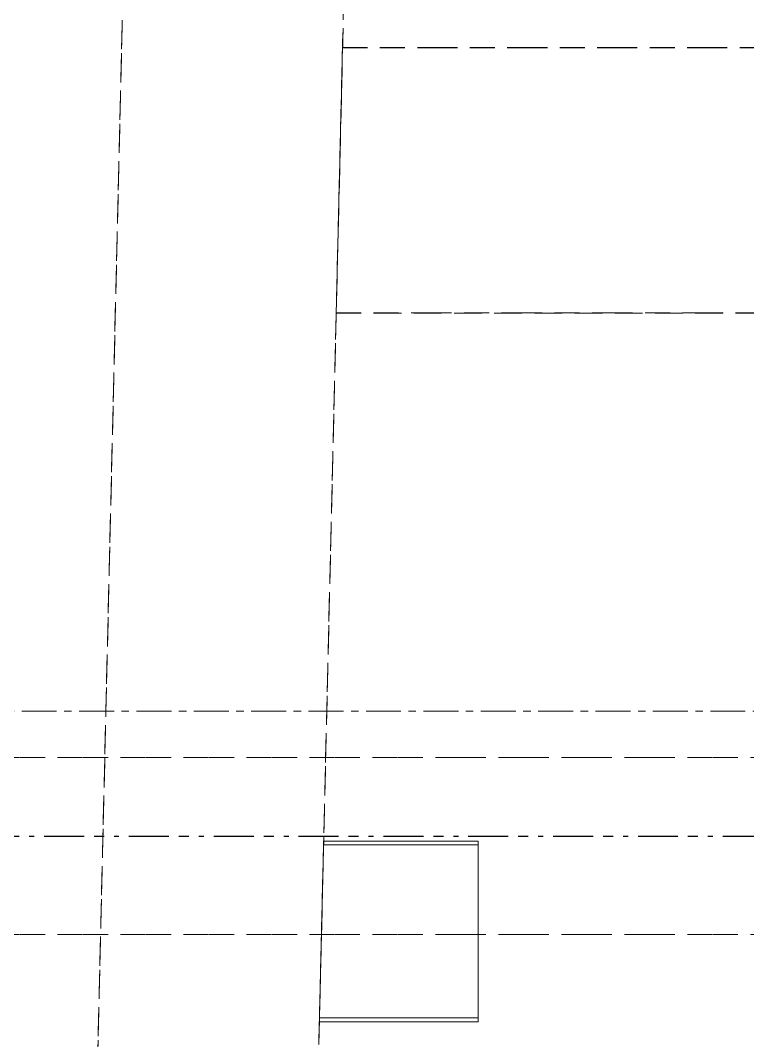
# Model space of a CAD drawing. Header units: millimetres. Extents: x 10 to 410, y 10 to 287.
# Drawn here: x 304.82 to 319.4, y 105.9 to 126.33 of the extents above; entities that cross this region are included whole.
import ezdxf

# ---------------------------------------------------------------- set-up
doc = ezdxf.new("R2010")
doc.units = ezdxf.units.MM
for name, pattern in [('CENTER', [1.15, 0.7, -0.15, 0.15, -0.15]), ('DASHDOT', [1.7, 0.8, -0.2, 0.2, -0.2, 0.1, -0.2]), ('DASHED', [0.75, 0.5, -0.25])]:
    doc.linetypes.add(name, pattern=pattern)
for name, color, linetype, lineweight in [('CENTER', 4, 'CENTER', 13), ('HARNESS', 5, 'DASHDOT', 25), ('HIDDEN', 8, 'DASHED', 18)]:
    doc.layers.add(name, color=color, linetype=linetype, lineweight=lineweight)

msp = doc.modelspace()

# ---------------------------------------------------------------- linework, layer by layer
at = {"layer": 'CENTER'}
msp.add_line((260, 112.5), (404, 112.5), dxfattribs=at)
at = {"layer": 'HARNESS'}
msp.add_lwpolyline([(270, 80), (290, 110), (330, 110), (360, 135), (394, 135)], dxfattribs=at)
at = {"layer": 'HIDDEN'}
for points in [[(306.918, 128.494), (306.884, 127.083), (306.851, 125.672), (306.817, 124.26), (306.784, 122.849), (306.75, 121.438), (306.716, 120.026), (306.683, 118.615), (306.649, 117.204), (306.616, 115.792), (306.582, 114.381), (306.548, 112.97), (306.515, 111.558), (306.481, 110.147), (306.448, 108.736), (306.414, 107.324), (306.38, 105.913), (306.347, 104.502), (306.313, 103.09), (306.28, 101.679), (306.246, 100.268), (306.212, 98.856), (306.179, 97.445), (306.145, 96.034)], [(310.572, 96.034), (310.605, 97.445), (310.639, 98.856), (310.672, 100.268), (310.706, 101.679), (310.74, 103.09), (310.773, 104.502), (310.807, 105.913), (310.84, 107.324), (310.874, 108.736), (310.908, 110.147), (310.941, 111.558), (310.975, 112.97), (311.008, 114.381), (311.042, 115.792), (311.076, 117.204), (311.109, 118.615), (311.143, 120.026), (311.176, 121.438), (311.21, 122.849), (311.244, 124.26), (311.277, 125.672), (311.311, 127.083), (311.344, 128.494)], [(306.916, 128.41), (306.882, 126.999), (306.849, 125.587), (306.815, 124.176), (306.781, 122.765), (306.748, 121.353), (306.714, 119.942), (306.681, 118.531), (306.647, 117.119), (306.613, 115.708), (306.58, 114.297), (306.546, 112.885), (306.513, 111.474), (306.479, 110.063), (306.445, 108.651), (306.412, 107.24), (306.378, 105.829), (306.344, 104.417), (306.311, 103.006), (306.277, 101.595), (306.244, 100.183), (306.21, 98.772), (306.176, 97.361), (306.143, 95.949)], [(310.569, 95.949), (310.603, 97.361), (310.637, 98.772), (310.67, 100.183), (310.704, 101.595), (310.737, 103.006), (310.771, 104.417), (310.805, 105.829), (310.838, 107.24), (310.872, 108.651), (310.905, 110.063), (310.939, 111.474), (310.973, 112.885), (311.006, 114.297), (311.04, 115.708), (311.073, 117.119), (311.107, 118.531), (311.141, 119.942), (311.174, 121.353), (311.208, 122.765), (311.241, 124.176), (311.275, 125.587), (311.309, 126.999), (311.342, 128.41)], [(311.153, 120.471), (311.159, 120.702), (311.164, 120.933), (311.17, 121.164), (311.175, 121.395), (311.181, 121.626), (311.186, 121.857), (311.192, 122.088), (311.197, 122.319), (311.203, 122.55), (311.208, 122.781), (311.214, 123.012), (311.219, 123.243), (311.225, 123.474), (311.23, 123.705), (311.236, 123.936), (311.241, 124.166), (311.247, 124.397), (311.252, 124.628), (311.258, 124.859), (311.263, 125.09), (311.269, 125.321), (311.274, 125.552), (311.28, 125.783)], [(311.153, 120.464), (311.159, 120.695), (311.164, 120.926), (311.17, 121.157), (311.175, 121.388), (311.181, 121.619), (311.186, 121.85), (311.192, 122.08), (311.197, 122.311), (311.203, 122.542), (311.208, 122.773), (311.214, 123.004), (311.219, 123.235), (311.225, 123.466), (311.23, 123.697), (311.236, 123.928), (311.241, 124.159), (311.247, 124.39), (311.252, 124.621), (311.258, 124.852), (311.263, 125.083), (311.269, 125.314), (311.274, 125.545), (311.28, 125.776)], [(311.28, 125.776), (311.28, 125.776), (311.28, 125.776), (311.28, 125.777), (311.28, 125.777), (311.28, 125.777), (311.28, 125.778), (311.28, 125.778), (311.28, 125.778), (311.28, 125.779), (311.28, 125.779), (311.28, 125.779), (311.28, 125.78), (311.28, 125.78), (311.28, 125.78), (311.28, 125.78), (311.28, 125.781), (311.28, 125.781), (311.28, 125.781), (311.28, 125.782), (311.28, 125.782), (311.28, 125.782), (311.28, 125.783), (311.28, 125.783)], [(311.28, 125.783), (313.081, 125.783), (314.883, 125.783), (316.685, 125.783), (318.487, 125.783), (320.288, 125.783), (322.09, 125.783), (323.892, 125.783), (325.694, 125.783), (327.495, 125.783), (329.297, 125.783), (331.099, 125.783), (332.901, 125.783), (334.702, 125.783), (336.504, 125.783), (338.306, 125.783), (340.108, 125.783), (341.909, 125.783), (343.711, 125.783), (345.513, 125.783), (347.315, 125.783), (349.116, 125.783), (350.918, 125.783), (352.72, 125.783)], [(311.28, 125.776), (313.081, 125.776), (314.883, 125.776), (316.685, 125.776), (318.487, 125.776), (320.288, 125.776), (322.09, 125.776), (323.892, 125.776), (325.694, 125.776), (327.495, 125.776), (329.297, 125.776), (331.099, 125.776), (332.9, 125.776), (334.702, 125.776), (336.504, 125.776), (338.306, 125.776), (340.107, 125.776), (341.909, 125.776), (343.711, 125.776), (345.513, 125.776), (347.314, 125.776), (349.116, 125.776), (350.918, 125.776), (352.72, 125.776)], [(311.153, 120.464), (311.153, 120.464), (311.153, 120.464), (311.153, 120.465), (311.153, 120.465), (311.153, 120.465), (311.153, 120.466), (311.153, 120.466), (311.153, 120.466), (311.153, 120.467), (311.153, 120.467), (311.153, 120.467), (311.153, 120.468), (311.153, 120.468), (311.153, 120.468), (311.153, 120.469), (311.153, 120.469), (311.153, 120.469), (311.153, 120.47), (311.153, 120.47), (311.153, 120.47), (311.153, 120.471), (311.153, 120.471), (311.153, 120.471)], [(311.153, 120.471), (312.966, 120.471), (314.779, 120.471), (316.591, 120.471), (318.404, 120.471), (320.217, 120.471), (322.03, 120.471), (323.842, 120.471), (325.655, 120.471), (327.468, 120.471), (329.281, 120.471), (331.093, 120.471), (332.906, 120.471), (334.719, 120.471), (336.532, 120.471), (338.344, 120.471), (340.157, 120.471), (341.97, 120.471), (343.783, 120.471), (345.595, 120.471), (347.408, 120.471), (349.221, 120.471), (351.034, 120.471), (352.846, 120.471)], [(311.153, 120.464), (311.959, 120.464), (312.764, 120.464), (313.57, 120.464), (314.375, 120.464), (315.18, 120.464), (315.986, 120.464), (316.791, 120.464), (317.597, 120.464), (318.402, 120.464), (319.208, 120.464), (320.013, 120.464), (320.819, 120.464), (321.624, 120.464), (322.43, 120.464), (323.235, 120.464), (324.041, 120.464), (324.846, 120.464), (325.652, 120.464), (326.457, 120.464), (327.263, 120.464), (328.068, 120.464), (328.874, 120.464), (329.679, 120.464)], [(292.2, 111.57), (293.462, 111.57), (294.724, 111.57), (295.986, 111.57), (297.247, 111.57), (298.509, 111.57), (299.771, 111.57), (301.033, 111.57), (302.295, 111.57), (303.557, 111.57), (304.819, 111.57), (306.081, 111.57), (307.343, 111.57), (308.605, 111.57), (309.867, 111.57), (311.129, 111.57), (312.391, 111.57), (313.653, 111.57), (314.915, 111.57), (316.177, 111.57), (317.439, 111.57), (318.701, 111.57), (319.962, 111.57), (321.224, 111.57)], [(310.817, 106.357), (310.821, 106.511), (310.825, 106.665), (310.828, 106.819), (310.832, 106.973), (310.836, 107.127), (310.839, 107.281), (310.843, 107.435), (310.847, 107.589), (310.85, 107.743), (310.854, 107.897), (310.858, 108.051), (310.861, 108.205), (310.865, 108.359), (310.869, 108.513), (310.872, 108.667), (310.876, 108.821), (310.88, 108.975), (310.883, 109.129), (310.887, 109.283), (310.891, 109.437), (310.894, 109.591), (310.898, 109.745), (310.902, 109.898)], [(310.9, 109.823), (310.9, 109.827), (310.9, 109.83), (310.9, 109.833), (310.9, 109.837), (310.9, 109.84), (310.9, 109.843), (310.9, 109.846), (310.9, 109.85), (310.9, 109.853), (310.901, 109.856), (310.901, 109.859), (310.901, 109.863), (310.901, 109.866), (310.901, 109.869), (310.901, 109.872), (310.901, 109.876), (310.901, 109.879), (310.901, 109.882), (310.901, 109.885), (310.901, 109.889), (310.901, 109.892), (310.902, 109.895), (310.902, 109.898)], [(310.902, 109.898), (311.036, 109.898), (311.171, 109.898), (311.306, 109.898), (311.441, 109.898), (311.575, 109.898), (311.71, 109.898), (311.845, 109.898), (311.979, 109.898), (312.114, 109.898), (312.249, 109.898), (312.384, 109.898), (312.518, 109.898), (312.653, 109.898), (312.788, 109.898), (312.922, 109.898), (313.057, 109.898), (313.192, 109.898), (313.327, 109.898), (313.461, 109.898), (313.596, 109.898), (313.731, 109.898), (313.865, 109.898), (314, 109.898)], [(314, 109.898), (314, 109.895), (314, 109.892), (314, 109.889), (314, 109.885), (314, 109.882), (314, 109.879), (314, 109.876), (314, 109.872), (313.999, 109.869), (313.999, 109.866), (313.999, 109.863), (313.999, 109.859), (313.999, 109.856), (313.999, 109.853), (313.999, 109.85), (313.999, 109.846), (313.999, 109.843), (313.999, 109.84), (313.999, 109.837), (313.998, 109.833), (313.998, 109.83), (313.998, 109.827), (313.998, 109.823)], [(314, 106.357), (314, 106.511), (314, 106.665), (314, 106.819), (314, 106.973), (314, 107.127), (314, 107.281), (314, 107.435), (314, 107.589), (314, 107.743), (314, 107.897), (314, 108.051), (314, 108.205), (314, 108.359), (314, 108.513), (314, 108.667), (314, 108.821), (314, 108.975), (314, 109.129), (314, 109.283), (314, 109.437), (314, 109.591), (314, 109.745), (314, 109.898)], [(310.815, 106.282), (310.819, 106.436), (310.823, 106.59), (310.826, 106.744), (310.83, 106.898), (310.834, 107.052), (310.837, 107.206), (310.841, 107.36), (310.845, 107.514), (310.848, 107.668), (310.852, 107.822), (310.856, 107.976), (310.859, 108.13), (310.863, 108.284), (310.867, 108.438), (310.87, 108.592), (310.874, 108.746), (310.878, 108.9), (310.881, 109.054), (310.885, 109.208), (310.889, 109.362), (310.892, 109.516), (310.896, 109.669), (310.9, 109.823)], [(310.9, 109.823), (311.034, 109.823), (311.169, 109.823), (311.304, 109.823), (311.439, 109.823), (311.573, 109.823), (311.708, 109.823), (311.843, 109.823), (311.977, 109.823), (312.112, 109.823), (312.247, 109.823), (312.382, 109.823), (312.516, 109.823), (312.651, 109.823), (312.786, 109.823), (312.92, 109.823), (313.055, 109.823), (313.19, 109.823), (313.325, 109.823), (313.459, 109.823), (313.594, 109.823), (313.729, 109.823), (313.863, 109.823), (313.998, 109.823)], [(313.998, 106.282), (313.998, 106.436), (313.998, 106.59), (313.998, 106.744), (313.998, 106.898), (313.998, 107.052), (313.998, 107.206), (313.998, 107.36), (313.998, 107.514), (313.998, 107.668), (313.998, 107.822), (313.998, 107.976), (313.998, 108.13), (313.998, 108.284), (313.998, 108.438), (313.998, 108.592), (313.998, 108.746), (313.998, 108.9), (313.998, 109.054), (313.998, 109.208), (313.998, 109.362), (313.998, 109.516), (313.998, 109.669), (313.998, 109.823)], [(292.2, 108.028), (293.462, 108.028), (294.724, 108.028), (295.986, 108.028), (297.247, 108.028), (298.509, 108.028), (299.771, 108.028), (301.033, 108.028), (302.295, 108.028), (303.557, 108.028), (304.819, 108.028), (306.081, 108.028), (307.343, 108.028), (308.605, 108.028), (309.867, 108.028), (311.129, 108.028), (312.391, 108.028), (313.653, 108.028), (314.915, 108.028), (316.177, 108.028), (317.439, 108.028), (318.701, 108.028), (319.962, 108.028), (321.224, 108.028)], [(310.815, 106.282), (310.815, 106.286), (310.816, 106.289), (310.816, 106.292), (310.816, 106.295), (310.816, 106.299), (310.816, 106.302), (310.816, 106.305), (310.816, 106.308), (310.816, 106.312), (310.816, 106.315), (310.816, 106.318), (310.816, 106.321), (310.816, 106.325), (310.817, 106.328), (310.817, 106.331), (310.817, 106.334), (310.817, 106.338), (310.817, 106.341), (310.817, 106.344), (310.817, 106.348), (310.817, 106.351), (310.817, 106.354), (310.817, 106.357)], [(310.815, 106.282), (310.954, 106.282), (311.092, 106.282), (311.231, 106.282), (311.369, 106.282), (311.507, 106.282), (311.646, 106.282), (311.784, 106.282), (311.922, 106.282), (312.061, 106.282), (312.199, 106.282), (312.338, 106.282), (312.476, 106.282), (312.614, 106.282), (312.753, 106.282), (312.891, 106.282), (313.03, 106.282), (313.168, 106.282), (313.306, 106.282), (313.445, 106.282), (313.583, 106.282), (313.721, 106.282), (313.86, 106.282), (313.998, 106.282)], [(310.817, 106.357), (310.956, 106.357), (311.094, 106.357), (311.233, 106.357), (311.371, 106.357), (311.509, 106.357), (311.648, 106.357), (311.786, 106.357), (311.924, 106.357), (312.063, 106.357), (312.201, 106.357), (312.34, 106.357), (312.478, 106.357), (312.616, 106.357), (312.755, 106.357), (312.893, 106.357), (313.031, 106.357), (313.17, 106.357), (313.308, 106.357), (313.447, 106.357), (313.585, 106.357), (313.723, 106.357), (313.862, 106.357), (314, 106.357)], [(314, 106.357), (314, 106.354), (314, 106.351), (314, 106.348), (314, 106.344), (314, 106.341), (314, 106.338), (314, 106.334), (314, 106.331), (313.999, 106.328), (313.999, 106.325), (313.999, 106.321), (313.999, 106.318), (313.999, 106.315), (313.999, 106.312), (313.999, 106.308), (313.999, 106.305), (313.999, 106.302), (313.999, 106.299), (313.999, 106.295), (313.998, 106.292), (313.998, 106.289), (313.998, 106.286), (313.998, 106.282)]]:
    msp.add_lwpolyline(points, dxfattribs=at)

doc.saveas('drawing.dxf')
